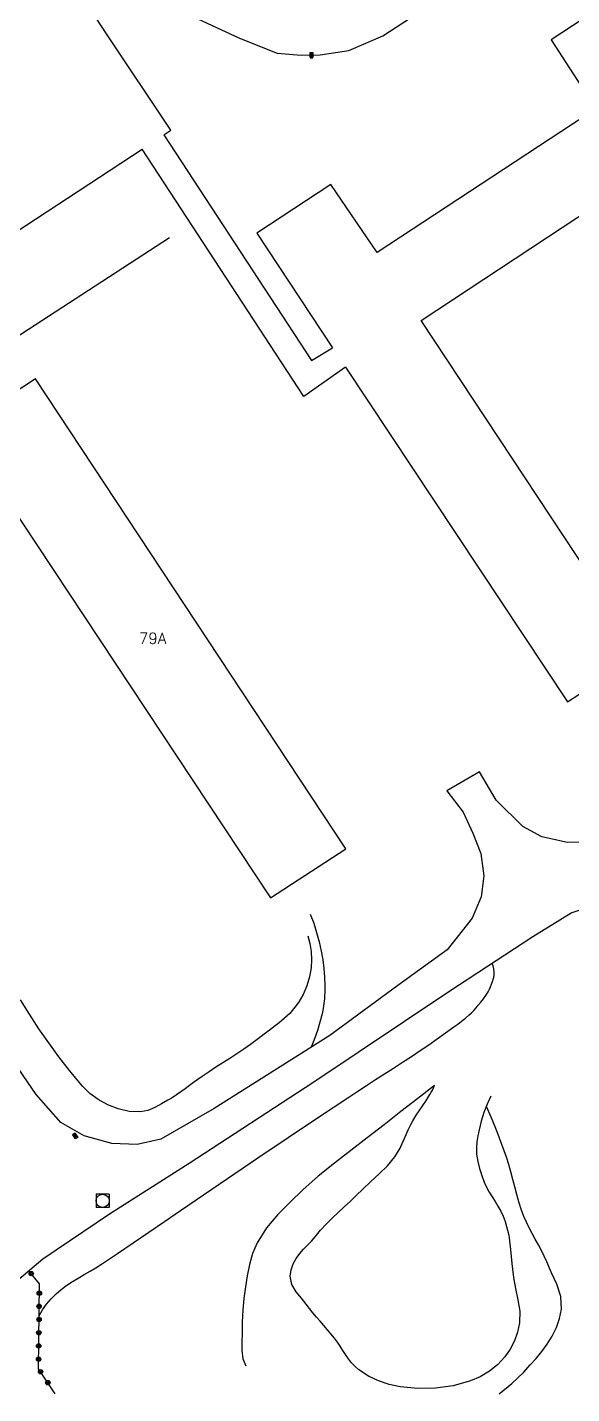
# Model space of a CAD drawing. Header units: millimetres. Extents: x 146000 to 146945, y 144000 to 145000.
# Drawn here: x 146735 to 146796.8, y 144000 to 144155.2 of the extents above; entities that cross this region are included whole.
import ezdxf
from ezdxf.enums import TextEntityAlignment as Align

# ---------------------------------------------------------------- set-up
doc = ezdxf.new("R2010")
doc.units = ezdxf.units.MM
doc.layers.get('0').update_dxf_attribs({"linetype": 'CONTINUOUS'})
for name, color, linetype in [('W0017', 7, 'CONTINUOUS'), ('W0101', 7, 'CONTINUOUS'), ('W0104', 1, 'CONTINUOUS'), ('W0211', 2, 'CONTINUOUS'), ('W0214', 2, 'CONTINUOUS'), ('W0300', 7, 'CONTINUOUS'), ('W0322', 7, 'CONTINUOUS'), ('W0323', 7, 'CONTINUOUS'), ('W0401', 7, 'CONTINUOUS'), ('W0420', 7, 'CONTINUOUS'), ('W0991', 7, 'CONTINUOUS')]:
    doc.layers.add(name, color=color, linetype=linetype)
doc.styles.get("Standard").update_dxf_attribs({"font": 'romans.shx', "width": 0.85})

# ---------------------------------------------------------------- blocks, each defined once
blk = doc.blocks.new('T401')
for p, q in [((-0.3, 0.3), (0, 0.3)), ((-0.3, -0.25), (-0.3, 0.3)), ((-0.3, 0.15), (0, 0.15)), ((-0.3, 0), (0, 0)), ((0, 0.3), (0, -0.25)), ((-0.3, -0.15), (0, -0.15)), ((-0.3, -0.25), (-0.3, -0.3)), ((-0.3, -0.3), (0, -0.3)), ((0, -0.3), (0, -0.25))]:
    blk.add_line(p, q)
blk = doc.blocks.new('T420')
for p, q in [((0.75, 0.75), (-0.75, 0.75)), ((-0.75, 0.75), (-0.75, -0.75)), ((0.75, 0.75), (0.75, -0.75)), ((0.75, -0.75), (-0.75, -0.75))]:
    blk.add_line(p, q)
blk.add_ellipse((0, 0), major_axis=(-0.53, 0.53), ratio=1, start_param=3.926991, end_param=10.210176)
blk = doc.blocks.new('t323o')
at = {"color": 0, "linetype": 'Continuous'}
for radius in [0.25, 0.15]:
    blk.add_circle((0, 0), radius, dxfattribs=at)
blk = doc.blocks.new('t322o')
at = {"color": 0, "linetype": 'Continuous'}
for radius in [0.25, 0.15]:
    blk.add_circle((0, 0), radius, dxfattribs=at)

msp = doc.modelspace()

# ---------------------------------------------------------------- linework, layer by layer
at = {"layer": 'W0017'}
for points in [[(146752.84, 144156.9), (146759.15, 144153.95), (146763.41, 144152.26), (146766.14, 144152.02), (146768.29, 144152.08), (146771.56, 144152.55), (146775.42, 144154.22), (146780.7, 144157.67)], [(146815.31, 144090.78), (146817.61, 144087.43), (146818.75, 144085.32), (146819.59, 144082.5), (146819.6, 144079.58), (146818.68, 144076.51), (146816.1, 144073.07), (146811.8, 144069.86), (146807.28, 144066.81), (146803.17, 144064.12), (146799.2, 144062.7), (146796.39, 144062.59), (146793.45, 144063.25), (146791.29, 144064.42), (146788.26, 144067.42), (146786.4, 144070.65)], [(146786.4, 144070.65), (146782.68, 144068.49)], [(146782.69, 144068.49), (146784.52, 144066.04), (146785.62, 144063.67), (146786.52, 144061.34), (146786.87, 144058.82), (146786.58, 144056.45), (146785.55, 144054.03), (146782.7, 144050.42), (146777.12, 144046.36), (146769.38, 144040.7), (146756.24, 144032.39), (146750.2, 144028.9), (146747.52, 144028.31), (146744.62, 144028.42), (146741.49, 144029.27), (146738.85, 144030.81), (146736.03, 144033.99), (146729.94, 144042.85)], [(146732.17, 144000), (146731.71, 144001.78), (146731.15, 144006.31), (146732.26, 144010.26), (146734.08, 144012.99), (146736.81, 144015.31), (146744.36, 144020.41), (146753.42, 144026.18), (146767.46, 144035.34), (146783.01, 144045.74), (146792.42, 144051.93), (146796.79, 144054.6), (146799.43, 144055.49), (146802.9, 144055.85), (146807.12, 144054.79), (146810.81, 144052.15), (146812.8, 144049.63), (146813.8, 144047.49), (146814.96, 144040.56), (146817.5, 144026.91), (146819.94, 144013.03), (146821.47, 144003.99), (146822.21, 144000)]]:
    msp.add_lwpolyline(points, dxfattribs=at)
at = {"layer": 'W0101'}
for points in [[(146744.02, 144154.47), (146739.59, 144161.26), (146684.28, 144124.89), (146688.7, 144118.15)], [(146811.42, 144146.35), (146802.88, 144159.29), (146794.52, 144153.77), (146799.59, 144145.95), (146774.77, 144129.64)], [(146751.32, 144143.5), (146744.02, 144154.47)], [(146750.53, 144142.98), (146767.32, 144117.36), (146769.71, 144118.81)], [(146771.18, 144116.59), (146796.39, 144078.58), (146804.76, 144084.04), (146779.77, 144121.91), (146804.67, 144138.32), (146829.7, 144100.47), (146838.08, 144105.95), (146813.08, 144143.84)], [(146688.7, 144118.15), (146695.93, 144107.12), (146696.28, 144107.41), (146696.29, 144107.41), (146748.07, 144141.37)], [(146771.18, 144116.59), (146766.42, 144113.26), (146748.07, 144141.37)], [(146774.77, 144129.64), (146769.52, 144137.35), (146761.09, 144131.8), (146769.71, 144118.81)]]:
    msp.add_lwpolyline(points, dxfattribs=at)
msp.add_lwpolyline([(146727.33, 144109.64), (146762.65, 144056.31), (146771.21, 144061.87), (146735.95, 144115.28)], close=True, dxfattribs=at)
at = {"layer": 'W0104'}
msp.add_lwpolyline([(146750.53, 144142.98), (146751.32, 144143.5)], dxfattribs=at)
at = {"layer": 'W0211'}
for points in [[(146766.89, 144052), (146767.13, 144051.12), (146767.28, 144050.21), (146767.32, 144049.29), (146767.25, 144048.37), (146767.07, 144047.33), (146766.78, 144046.32), (146766.37, 144045.35), (146765.84, 144044.43), (146764.83, 144043.2), (146763.64, 144042.13), (146762.38, 144041.18), (146761.14, 144040.24), (146760.39, 144039.67), (146759.62, 144039.13), (146758.83, 144038.6), (146758.04, 144038.09), (146757.25, 144037.58), (146756.46, 144037.07), (146755.67, 144036.56), (146754.89, 144036.04), (146754.4, 144035.7), (146753.92, 144035.35), (146753.44, 144034.99), (146752.97, 144034.64), (146752.48, 144034.29), (146751.99, 144033.95), (146751.49, 144033.62), (146750.98, 144033.32), (146750.26, 144032.91), (146749.52, 144032.5), (146748.73, 144032.17), (146747.88, 144032.01), (146746.6, 144032.07), (146745.36, 144032.35), (146744.19, 144032.82), (146743.09, 144033.41), (146742.14, 144034.1), (146741.3, 144034.93), (146740.55, 144035.82), (146739.83, 144036.71), (146738.62, 144038.25), (146737.47, 144039.84), (146736.36, 144041.46), (146735.3, 144043.1), (146734.25, 144044.75)], [(146736.37, 144008.86), (146736.77, 144009.54), (146737.23, 144010.18), (146737.74, 144010.78), (146738.3, 144011.34), (146738.89, 144011.85), (146739.51, 144012.31), (146740.16, 144012.73), (146740.83, 144013.13), (146741.49, 144013.52), (146742.16, 144013.9), (146742.82, 144014.29), (146743.47, 144014.71), (146745.27, 144015.91), (146747.06, 144017.12), (146748.85, 144018.34), (146750.63, 144019.56), (146752.42, 144020.79), (146754.2, 144022.01), (146755.99, 144023.23), (146757.78, 144024.45), (146761.21, 144026.77), (146764.65, 144029.08), (146768.1, 144031.39), (146771.55, 144033.69), (146772.56, 144034.36), (146773.57, 144035.02), (146774.59, 144035.67), (146775.61, 144036.33), (146776.63, 144036.98), (146777.64, 144037.64), (146778.65, 144038.31), (146779.66, 144038.98), (146780.62, 144039.64), (146781.58, 144040.3), (146782.54, 144040.97), (146783.48, 144041.65), (146783.91, 144041.98), (146784.35, 144042.31), (146784.78, 144042.65), (146785.19, 144043), (146785.47, 144043.27), (146785.74, 144043.54), (146786, 144043.83), (146786.25, 144044.12), (146786.55, 144044.48), (146786.84, 144044.85), (146787.11, 144045.24), (146787.36, 144045.64), (146787.51, 144045.93), (146787.64, 144046.22), (146787.76, 144046.52), (146787.86, 144046.82), (146787.89, 144046.92), (146787.92, 144047.01), (146787.95, 144047.1), (146787.98, 144047.2), (146788, 144047.29), (146788.02, 144047.39), (146788.03, 144047.49), (146788.04, 144047.58), (146788.03, 144047.92), (146788, 144048.26), (146787.93, 144048.58), (146787.83, 144048.91)], [(146787.68, 144033.81), (146787.26, 144032.89), (146786.89, 144031.94), (146786.58, 144030.97), (146786.33, 144029.98), (146786.19, 144029.3), (146786.09, 144028.6), (146786.04, 144027.9), (146786.06, 144027.19), (146786.18, 144026.37), (146786.37, 144025.57), (146786.63, 144024.78), (146786.92, 144024.01), (146787.18, 144023.44), (146787.48, 144022.88), (146787.81, 144022.34), (146788.15, 144021.81), (146788.48, 144021.28), (146788.8, 144020.73), (146789.08, 144020.16), (146789.31, 144019.57), (146789.7, 144018), (146789.92, 144016.39), (146790.05, 144014.78), (146790.23, 144013.19), (146790.46, 144011.94), (146790.75, 144010.67), (146790.95, 144009.36), (146790.92, 144008.05), (146790.71, 144007), (146790.36, 144006), (146789.88, 144005.04), (146789.27, 144004.17), (146788.44, 144003.29), (146787.5, 144002.54), (146786.47, 144001.93), (146785.36, 144001.45), (146783.41, 144000.9), (146781.4, 144000.61), (146779.37, 144000.57), (146777.36, 144000.77), (146776.12, 144001.03), (146774.91, 144001.44), (146773.76, 144002), (146772.69, 144002.7), (146772.26, 144003.08), (146771.86, 144003.51), (146771.51, 144003.96), (146771.18, 144004.44), (146770.88, 144004.91), (146770.57, 144005.39), (146770.25, 144005.86), (146769.92, 144006.31), (146769.52, 144006.8), (146769.11, 144007.27), (146768.7, 144007.74), (146768.28, 144008.22), (146767.87, 144008.69), (146767.47, 144009.17), (146767.08, 144009.67), (146766.71, 144010.18), (146766.18, 144010.85), (146765.57, 144011.56), (146765.08, 144012.4), (146764.9, 144013.35), (146764.99, 144014.06), (146765.22, 144014.73), (146765.56, 144015.35), (146765.97, 144015.91), (146766.39, 144016.4), (146766.84, 144016.87), (146767.29, 144017.34), (146767.71, 144017.83), (146768.32, 144018.56), (146768.97, 144019.26), (146769.64, 144019.93), (146770.33, 144020.59), (146771.03, 144021.23), (146771.72, 144021.88), (146772.41, 144022.53), (146773.09, 144023.19), (146774.03, 144024.09), (146775, 144024.97), (146775.93, 144025.89), (146776.76, 144026.91), (146777.08, 144027.39), (146777.36, 144027.89), (146777.61, 144028.4), (146777.84, 144028.92), (146778.07, 144029.45), (146778.3, 144029.97), (146778.54, 144030.48), (146778.81, 144030.98), (146779.04, 144031.37), (146779.28, 144031.74), (146779.53, 144032.12), (146779.78, 144032.49), (146780.03, 144032.86), (146780.28, 144033.23), (146780.52, 144033.6), (146780.76, 144033.99), (146780.9, 144034.23), (146781.04, 144034.49), (146781.17, 144034.74), (146781.29, 144035)]]:
    msp.add_lwpolyline(points, dxfattribs=at)
at = {"layer": 'W0214'}
for points in [[(146767.17, 144054.47), (146767.56, 144053.44), (146767.89, 144052.39), (146768.18, 144051.32), (146768.42, 144050.25), (146768.58, 144049.28), (146768.69, 144048.3), (146768.77, 144047.32), (146768.81, 144046.34), (146768.82, 144045.96), (146768.81, 144045.58), (146768.8, 144045.2), (146768.77, 144044.82), (146768.72, 144044.4), (146768.66, 144043.98), (146768.59, 144043.56), (146768.5, 144043.15), (146768.25, 144042.19), (146767.97, 144041.24), (146767.64, 144040.3), (146767.28, 144039.37)], [(146781.29, 144035), (146779.37, 144033.52), (146777.45, 144032.04), (146775.54, 144030.55), (146773.63, 144029.05), (146771.78, 144027.62), (146769.91, 144026.19), (146768.07, 144024.72), (146766.33, 144023.14), (146764.9, 144021.77), (146763.5, 144020.36), (146762.2, 144018.82), (146761.12, 144017.12), (146760.61, 144015.92), (146760.26, 144014.67), (146760.02, 144013.4), (146759.82, 144012.14), (146759.63, 144010.81), (146759.5, 144009.47), (146759.43, 144008.13), (146759.43, 144006.78), (146759.41, 144005.88), (146759.4, 144004.94), (146759.51, 144003.97), (146759.84, 144003.15)], [(146788.62, 144000), (146790.06, 144001.14), (146791.41, 144002.46), (146792.11, 144003.23), (146792.8, 144004), (146793.46, 144004.8), (146794.07, 144005.63), (146794.64, 144006.54), (146795.11, 144007.51), (146795.47, 144008.53), (146795.68, 144009.6), (146795.62, 144011.05), (146795.17, 144012.44), (146794.57, 144013.72), (146794.01, 144014.96), (146793.72, 144015.62), (146793.41, 144016.27), (146793.07, 144016.91), (146792.72, 144017.54), (146792.37, 144018.18), (146792.03, 144018.82), (146791.72, 144019.47), (146791.43, 144020.14), (146791.13, 144020.96), (146790.86, 144021.8), (146790.62, 144022.64), (146790.4, 144023.49), (146790.18, 144024.34), (146789.95, 144025.19), (146789.71, 144026.03), (146789.44, 144026.87), (146788.93, 144028.3), (146788.39, 144029.73), (146787.83, 144031.14), (146787.23, 144032.54)]]:
    msp.add_lwpolyline(points, dxfattribs=at)
at = {"layer": 'W0300'}
msp.add_lwpolyline([(146706.79, 144102.47), (146751.2, 144131.33)], dxfattribs=at)
at = {"layer": 'W0322'}
msp.add_lwpolyline([(146738.21, 144000), (146736.3, 144002.83), (146736.41, 144012.47)], dxfattribs=at)
at = {"layer": 'W0323'}
msp.add_lwpolyline([(146736.42, 144012.47), (146735.18, 144014)], dxfattribs=at)

# ---------------------------------------------------------------- block references
at = {"layer": 'W0322'}
for p, rotation in [((146736.4, 144011.42), 89.38151031552184), ((146736.38, 144009.92), 89.38151031552184), ((146736.37, 144008.42), 89.38151031552184), ((146736.35, 144006.92), 89.38151031552184), ((146736.33, 144005.42), 89.38151031552184), ((146736.32, 144003.92), 89.38151031552184), ((146736.54, 144002.49), 123.8748955504199), ((146737.37, 144001.25), 123.8748955504199)]:
    msp.add_blockref('t322o', p, dxfattribs=dict(at, rotation=rotation))
at = {"layer": 'W0323', "rotation": 128.9371243898629}
msp.add_blockref('t323o', (146735.48, 144013.64), dxfattribs=at)
at = {"layer": 'W0401'}
msp.add_blockref('T401', (146767.47, 144152.05), dxfattribs=at)
at = {"layer": 'W0401', "rotation": 214.3843284050468}
msp.add_blockref('T401', (146740.35, 144029.19), dxfattribs=at)
at = {"layer": 'W0420'}
msp.add_blockref('T420', (146743.59, 144021.9), dxfattribs=at)

# ---------------------------------------------------------------- texts
at = {"layer": 'W0991'}
msp.add_text('79A', height=1.25, dxfattribs=at).set_placement((146749.27, 144085.8), align=Align.MIDDLE_CENTER)

doc.saveas('drawing.dxf')
